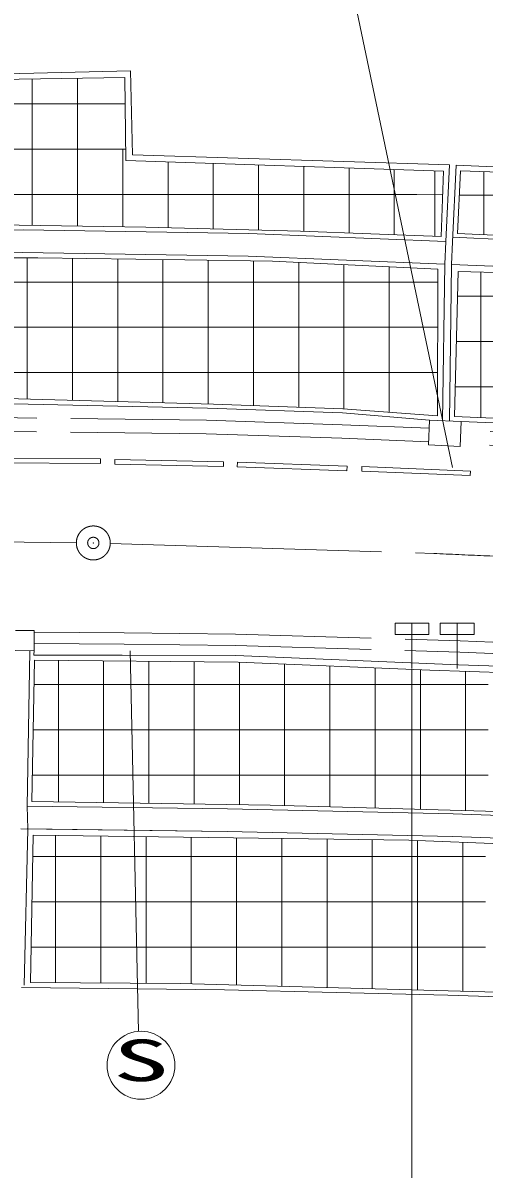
# Model space of a CAD drawing. Units: millimetres, scale not verified. Extents: x 40000 to 680000, y 20000 to 380000.
# Drawn here: x 472066 to 492451, y 266840 to 317432 of the extents above; entities that cross this region are included whole.
import ezdxf
from ezdxf.enums import TextEntityAlignment as Align

# ---------------------------------------------------------------- set-up
doc = ezdxf.new("R2010")
doc.units = ezdxf.units.MM
doc.header["$LTSCALE"] = 1000
doc.header["$PDMODE"] = 32
doc.header["$PDSIZE"] = 500
doc.linetypes.add('CHAIN', pattern=[18.5, 12, -1.5, 3.5, -1.5])
doc.linetypes.add('DASHED', pattern=[7.5, 6, -1.5])
for name, color, linetype, lineweight in [('M-BGD', 7, 'Continuous', 13), ('M-BMK', 2, 'CHAIN', 13), ('M-STR-HTXT', 7, 'Continuous', 13), ('M-STR-STRC', 7, 'Continuous', 13)]:
    doc.layers.add(name, color=color, linetype=linetype, lineweight=lineweight)
doc.styles.add('ＭＳ ゴシック', font='')
doc.styles.get('ＭＳ ゴシック').set_extended_font_data('MS Gothic')

msp = doc.modelspace()

# ---------------------------------------------------------------- linework, layer by layer
at = {"layer": 'M-BGD'}
for p, q in [((476817, 315319), (471321, 315184)), ((476909, 311615), (476817, 315319)), ((476573, 315029), (467476, 314885)), ((472480, 314964), (472480, 312855)), ((474480, 314996), (474480, 312855)), ((476614, 311365), (476573, 315029)), ((471480, 313855), (473480, 313855)), ((473480, 313855), (476586, 313855)), ((472480, 312855), (472480, 310855)), ((474480, 312855), (474480, 310855)), ((471480, 311855), (473480, 311855)), ((473480, 311855), (476609, 311855)), ((476480, 311855), (476480, 308436)), ((490652, 310892), (476614, 311365)), ((490923, 311169), (476909, 311615)), ((478480, 311302), (478480, 308395)), ((480480, 311235), (480480, 308341)), ((482480, 311167), (482480, 308287)), ((490759, 307782), (490923, 311169)), ((491059, 307767), (491222, 311155)), ((500762, 310703), (491222, 311155)), ((472480, 310855), (472480, 308492)), ((474480, 310855), (474480, 308464)), ((484480, 311100), (484480, 308231)), ((486480, 311033), (486480, 308159)), ((488480, 310965), (488480, 308086)), ((490275, 310905), (490275, 308020)), ((490549, 308010), (490652, 310892)), ((491409, 310906), (491271, 308132)), ((497510, 310677), (491409, 310906)), ((492438, 310868), (492438, 308081)), ((471480, 309855), (473480, 309855)), ((473480, 309855), (475480, 309855)), ((475480, 309855), (477480, 309855)), ((477480, 309855), (479480, 309855)), ((479480, 309855), (481480, 309855)), ((481480, 309855), (483480, 309855)), ((483480, 309855), (485480, 309855)), ((485480, 309855), (487480, 309855)), ((487480, 309855), (489480, 309855)), ((489480, 309855), (490615, 309873)), ((491355, 309823), (493438, 309823)), ((466871, 308271), (472071, 308295)), ((467105, 308566), (477499, 308422)), ((472071, 308295), (482053, 308141)), ((477499, 308422), (484333, 308237)), ((482053, 308141), (490759, 307779)), ((484333, 308237), (490549, 308010)), ((491271, 308132), (500518, 307722)), ((490717, 306780), (490759, 307779)), ((491017, 306772), (491059, 307767)), ((491070, 307971), (502169, 307478)), ((466875, 307271), (472066, 307295)), ((472066, 307295), (482025, 307142)), ((482025, 307142), (490717, 306780)), ((467105, 307064), (472724, 307064)), ((472257, 307064), (472257, 304996)), ((472724, 307064), (479228, 306981)), ((474257, 307044), (474257, 304996)), ((476257, 307019), (476257, 304996)), ((478257, 306993), (478257, 304996)), ((479228, 306981), (483098, 306919)), ((480257, 306965), (480257, 304996)), ((482257, 306933), (482257, 304996)), ((483098, 306919), (490405, 306570)), ((484257, 306864), (484257, 304996)), ((486257, 306768), (486257, 304996)), ((488257, 306672), (488257, 304996)), ((490619, 299873), (490717, 306780)), ((490919, 299859), (491017, 306772)), ((491017, 306772), (502118, 306280)), ((490405, 306570), (490384, 300086)), ((491298, 306467), (491136, 300058)), ((498557, 306250), (491298, 306467)), ((492313, 306436), (492313, 304365)), ((471257, 305996), (473257, 305996)), ((473257, 305996), (475257, 305996)), ((475257, 305996), (477257, 305996)), ((477257, 305996), (479257, 305996)), ((479257, 305996), (481257, 305996)), ((481257, 305996), (483257, 305996)), ((483257, 305996), (485257, 305996)), ((485257, 305996), (487257, 305996)), ((487257, 305996), (490403, 305996)), ((491270, 305365), (493313, 305365)), ((472257, 304996), (472257, 302996)), ((474257, 304996), (474257, 302996)), ((476257, 304996), (476257, 302996)), ((478257, 304996), (478257, 302996)), ((480257, 304996), (480257, 302996)), ((482257, 304996), (482257, 302996)), ((484257, 304996), (484257, 302996)), ((486257, 304996), (486257, 302996)), ((488257, 304996), (488257, 302996)), ((492313, 304365), (492313, 302365)), ((471257, 303996), (473257, 303996)), ((473257, 303996), (475257, 303996)), ((475257, 303996), (477257, 303996)), ((477257, 303996), (479257, 303996)), ((479257, 303996), (481257, 303996)), ((481257, 303996), (483257, 303996)), ((483257, 303996), (485257, 303996)), ((485257, 303996), (487257, 303996)), ((487257, 303996), (490397, 303996)), ((491219, 303365), (493313, 303365)), ((472257, 302996), (472257, 300822)), ((474257, 302996), (474257, 300768)), ((476257, 302996), (476257, 300715)), ((478257, 302996), (478257, 300661)), ((480257, 302996), (480257, 300609)), ((482257, 302996), (482257, 300537)), ((484257, 302996), (484257, 300465)), ((486257, 302996), (486257, 300391)), ((488257, 302996), (488257, 300243)), ((492313, 302365), (492313, 300005)), ((471257, 301996), (473257, 301996)), ((473257, 301996), (475257, 301996)), ((475257, 301996), (477257, 301996)), ((477257, 301996), (479257, 301996)), ((479257, 301996), (481257, 301996)), ((481257, 301996), (483257, 301996)), ((483257, 301996), (485257, 301996)), ((485257, 301996), (487257, 301996)), ((487257, 301996), (490390, 301996)), ((491169, 301365), (493313, 301365)), ((470212, 300656), (480226, 300425)), ((480484, 300601), (471325, 300848)), ((486206, 300395), (480484, 300601)), ((480226, 300425), (486193, 300217)), ((486193, 300217), (490040, 299900)), ((490384, 300086), (486206, 300395)), ((491136, 300058), (498311, 299736)), ((489989, 298808), (490040, 299900)), ((490040, 299900), (491438, 299834)), ((491438, 299834), (491387, 298742)), ((521315, 298666), (491438, 299834)), ((491387, 298742), (489989, 298808)), ((475490, 297992), (470660, 298022)), ((470661, 298222), (475491, 298192)), ((475491, 298192), (475490, 297992)), ((476127, 297957), (476132, 298157)), ((476132, 298157), (480929, 298055)), ((480929, 298055), (480925, 297856)), ((481538, 297842), (481545, 298042)), ((481545, 298042), (486395, 297863)), ((480925, 297856), (476127, 297957)), ((486387, 297663), (481538, 297842)), ((486395, 297863), (486387, 297663)), ((487040, 297650), (487048, 297849)), ((491836, 297454), (487040, 297650)), ((487048, 297849), (491844, 297653)), ((491844, 297653), (491836, 297454)), ((471734, 290615), (472571, 290608)), ((472571, 290608), (472564, 289720)), ((472564, 289720), (471727, 289727)), ((472260, 282851), (472365, 289722)), ((472563, 289742), (472552, 289529)), ((472552, 289529), (476457, 289531)), ((476457, 289531), (481477, 289505)), ((481477, 289505), (491319, 289104)), ((472585, 289298), (472460, 283067)), ((481580, 289214), (472585, 289298)), ((473633, 289288), (473633, 287231)), ((475633, 289270), (475633, 287231)), ((477633, 289251), (477633, 287231)), ((479633, 289232), (479633, 287231)), ((490049, 288864), (481580, 289214)), ((481633, 289212), (481633, 287231)), ((483633, 289129), (483633, 287231)), ((485633, 289046), (485633, 287231)), ((487633, 288964), (487633, 287231)), ((489633, 288878), (489633, 287231)), ((491319, 289104), (516158, 288193)), ((496863, 288630), (490049, 288864)), ((491633, 288809), (491633, 287231)), ((472564, 288231), (474633, 288231)), ((474633, 288231), (476633, 288231)), ((476633, 288231), (478633, 288231)), ((478633, 288231), (480633, 288231)), ((480633, 288231), (482633, 288231)), ((482633, 288231), (484633, 288231)), ((484633, 288231), (486633, 288231)), ((486633, 288231), (488633, 288231)), ((488633, 288231), (490633, 288231)), ((490633, 288231), (492633, 288231)), ((473633, 287231), (473633, 285231)), ((475633, 287231), (475633, 285231)), ((477633, 287231), (477633, 285231)), ((479633, 287231), (479633, 285231)), ((481633, 287231), (481633, 285231)), ((483633, 287231), (483633, 285231)), ((485633, 287231), (485633, 285231)), ((487633, 287231), (487633, 285231)), ((489633, 287231), (489633, 285231)), ((491633, 287231), (491633, 285231)), ((472524, 286231), (474633, 286231)), ((474633, 286231), (476633, 286231)), ((476633, 286231), (478633, 286231)), ((478633, 286231), (480633, 286231)), ((480633, 286231), (482633, 286231)), ((482633, 286231), (484633, 286231)), ((484633, 286231), (486633, 286231)), ((486633, 286231), (488633, 286231)), ((488633, 286231), (490633, 286231)), ((490633, 286231), (492633, 286231)), ((473633, 285231), (473633, 283049)), ((475633, 285231), (475633, 283019)), ((477633, 285231), (477633, 282988)), ((479633, 285231), (479633, 282958)), ((481633, 285231), (481633, 282927)), ((483633, 285231), (483633, 282889)), ((485633, 285231), (485633, 282836)), ((487633, 285231), (487633, 282782)), ((489633, 285231), (489633, 282726)), ((491633, 285231), (491633, 282666)), ((472484, 284231), (474633, 284231)), ((474633, 284231), (476633, 284231)), ((476633, 284231), (478633, 284231)), ((478633, 284231), (480633, 284231)), ((480633, 284231), (482633, 284231)), ((482633, 284231), (484633, 284231)), ((484633, 284231), (486633, 284231)), ((486633, 284231), (488633, 284231)), ((488633, 284231), (490633, 284231)), ((490633, 284231), (492633, 284231)), ((472260, 282861), (481114, 282748)), ((472260, 282861), (472280, 281861)), ((472460, 283067), (482998, 282906)), ((482998, 282906), (488856, 282749)), ((481114, 282748), (491084, 282520)), ((488856, 282749), (507173, 282199)), ((491084, 282520), (501068, 282176)), ((471980, 281855), (481096, 281748)), ((472280, 281849), (472127, 274964)), ((472248, 281861), (481096, 281748)), ((472524, 281574), (472396, 275070)), ((489127, 281353), (472524, 281574)), ((473509, 281561), (473509, 279633)), ((475509, 281534), (475509, 279633)), ((477509, 281507), (477509, 279633)), ((479509, 281481), (479509, 279633)), ((481096, 281748), (491055, 281520)), ((481096, 281748), (491055, 281520)), ((481509, 281454), (481509, 279633)), ((483509, 281427), (483509, 279633)), ((485509, 281401), (485509, 279633)), ((487509, 281374), (487509, 279633)), ((510698, 280519), (489127, 281353)), ((489509, 281338), (489509, 279633)), ((491055, 281520), (501030, 281176)), ((491055, 281520), (501030, 281176)), ((491509, 281261), (491509, 279633)), ((472506, 280633), (474509, 280633)), ((474509, 280633), (476509, 280633)), ((476509, 280633), (478509, 280633)), ((478509, 280633), (480509, 280633)), ((480509, 280633), (482509, 280633)), ((482509, 280633), (484509, 280633)), ((484509, 280633), (486509, 280633)), ((486509, 280633), (488509, 280633)), ((488509, 280633), (490509, 280633)), ((490509, 280633), (492509, 280633)), ((473509, 279633), (473509, 277633)), ((475509, 279633), (475509, 277633)), ((477509, 279633), (477509, 277633)), ((479509, 279633), (479509, 277633)), ((481509, 279633), (481509, 277633)), ((483509, 279633), (483509, 277633)), ((485509, 279633), (485509, 277633)), ((487509, 279633), (487509, 277633)), ((489509, 279633), (489509, 277633)), ((491509, 279633), (491509, 277633)), ((472466, 278633), (474509, 278633)), ((474509, 278633), (476509, 278633)), ((476509, 278633), (478509, 278633)), ((478509, 278633), (480509, 278633)), ((480509, 278633), (482509, 278633)), ((482509, 278633), (484509, 278633)), ((484509, 278633), (486509, 278633)), ((486509, 278633), (488509, 278633)), ((488509, 278633), (490509, 278633)), ((490509, 278633), (492509, 278633)), ((473509, 277633), (473509, 275063)), ((475509, 277633), (475509, 275049)), ((477509, 277633), (477509, 275035)), ((479509, 277633), (479509, 275012)), ((481509, 277633), (481509, 274959)), ((483509, 277633), (483509, 274907)), ((485509, 277633), (485509, 274854)), ((487509, 277633), (487509, 274801)), ((489509, 277633), (489509, 274748)), ((491509, 277633), (491509, 274696)), ((472427, 276633), (474509, 276633)), ((474509, 276633), (476509, 276633)), ((476509, 276633), (478509, 276633)), ((478509, 276633), (480509, 276633)), ((480509, 276633), (482509, 276633)), ((482509, 276633), (484509, 276633)), ((484509, 276633), (486509, 276633)), ((486509, 276633), (488509, 276633)), ((488509, 276633), (490509, 276633)), ((490509, 276633), (492509, 276633)), ((472006, 274855), (480975, 274749)), ((472396, 275070), (479016, 275025)), ((479016, 275025), (496085, 274575)), ((480975, 274749), (490854, 274523)), ((490854, 274523), (500765, 274181))]:
    msp.add_line(p, q, dxfattribs=at)
at = {"layer": 'M-BGD', "linetype": 'DASHED'}
for p, q in [((480179, 299891), (470194, 300020)), ((486181, 299695), (480179, 299891)), ((490023, 299545), (486181, 299695)), ((480165, 299292), (470193, 299420)), ((486160, 299096), (480165, 299292)), ((489995, 298946), (486160, 299096)), ((521189, 298222), (491420, 299446)), ((521164, 297623), (491255, 298852)), ((472571, 290544), (476546, 290513)), ((476546, 290513), (481467, 290450)), ((481467, 290450), (491394, 290158)), ((472566, 290044), (476541, 290013)), ((476541, 290013), (481457, 289950)), ((481457, 289950), (491376, 289659)), ((491394, 290158), (516151, 289116)), ((491376, 289659), (516130, 288616))]:
    msp.add_line(p, q, dxfattribs=at)
at = {"layer": 'M-BMK'}
for p, q in [((470179, 294543), (474429, 294488)), ((475928, 294455), (490225, 294013))]:
    msp.add_line(p, q, dxfattribs=at)
msp.add_circle((475178, 294478), 750, dxfattribs=at)
msp.add_circle((475178, 294478), 750, dxfattribs=at)
msp.add_circle((475178, 294478), 750, dxfattribs=at)
msp.add_open_spline([(490225, 294013), (490962, 293980), (491698, 293948), (492435, 293915), (493171, 293883), (493908, 293850), (494645, 293817), (495381, 293785), (496118, 293752), (496854, 293719), (501273, 293523), (505693, 293326), (510112, 293140), (516779, 292860), (523447, 292606), (530117, 292399), (536801, 292191), (543486, 292031), (550173, 291920), (554620, 291846), (559067, 291794), (563515, 291760), (564256, 291754), (564997, 291749), (565739, 291744), (566233, 291741), (566727, 291738), (567221, 291735), (567386, 291735), (567551, 291734), (567715, 291733), (567798, 291732), (567880, 291732), (567962, 291731)], degree=3, knots=[0, 0, 0, 0, 1, 1, 1, 2, 2, 2, 3, 3, 3, 4, 4, 4, 5, 5, 5, 6, 6, 6, 7, 7, 7, 8, 8, 8, 9, 9, 9, 10, 10, 10, 11, 11, 11, 11], dxfattribs=at)
msp.add_point((475178, 294478), dxfattribs=at)
msp.add_point((475178, 294478), dxfattribs=at)
at = {"layer": 'M-STR-HTXT'}
for p, q in [((486543, 319299), (491053, 297815)), ((477177, 272920), (476800, 289723))]:
    msp.add_line(p, q, dxfattribs=at)
msp.add_circle((477287, 271424), 1500, dxfattribs=at)
at = {"layer": 'M-STR-STRC'}
for p, q in [((488513, 290931), (488513, 290431)), ((488513, 290931), (490013, 290931)), ((489263, 290931), (489263, 288931)), ((490013, 290931), (490013, 290431)), ((490513, 290931), (490513, 290431)), ((490513, 290931), (492013, 290931)), ((491263, 290931), (491263, 288931)), ((492013, 290931), (492013, 290431)), ((488513, 290431), (490013, 290431)), ((490513, 290431), (492013, 290431)), ((489263, 288896), (489263, 265792))]:
    msp.add_line(p, q, dxfattribs=at)

# ---------------------------------------------------------------- texts
at = {"layer": 'M-STR-HTXT', "style": 'ＭＳ ゴシック', "width": 2}
msp.add_text('S', height=1833, dxfattribs=at).set_placement((476037, 270174), align=Align.BOTTOM_LEFT)

doc.saveas('drawing.dxf')
